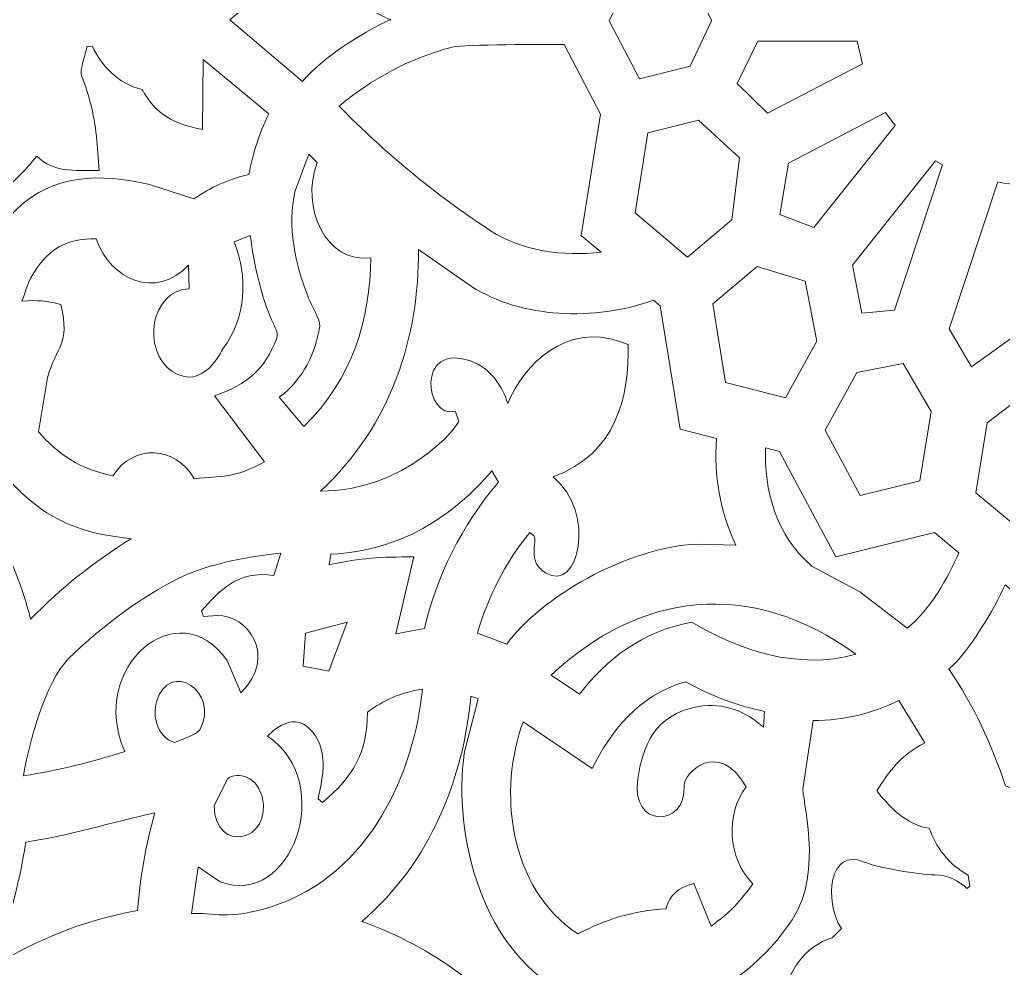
# Model space of a CAD drawing. Header units: millimetres. Extents: x -14.9 to 15.1, y 6.5 to 76.5.
# Drawn here: x -8.8 to -0.04, y 33.02 to 41.46 of the extents above; entities that cross this region are included whole.
import ezdxf

# ---------------------------------------------------------------- set-up
doc = ezdxf.new("R2010")
doc.units = ezdxf.units.MM
doc.header["$MEASUREMENT"] = 0
doc.layers.add('Layer 1', color=7, linetype='Continuous')

msp = doc.modelspace()

# ---------------------------------------------------------------- linework, layer by layer
at = {"layer": 'Layer 1', "color": 250, "lineweight": 9}
for points, knots in [([(-14.9024, 6.4618), (-14.9024, 6.4618), (15.0977, 6.4618), (15.0977, 6.4618), (15.0977, 6.4618), (15.0977, 6.4618), (15.0977, 76.4618), (15.0977, 76.4618), (15.0977, 76.4618), (15.0977, 76.4618), (-14.9024, 76.4618), (-14.9024, 76.4618), (-14.9024, 76.4618), (-14.9024, 76.4618), (-14.9024, 6.4618), (-14.9024, 6.4618)], [0, 0, 0, 0, 0.2, 0.2, 0.2, 0.2, 0.4, 0.4, 0.4, 0.4, 0.6, 0.6, 0.6, 0.6, 1, 1, 1, 1]), ([(-5.5062, 41.463), (-5.5062, 41.463), (-5.4968, 41.4651), (-5.4968, 41.4651), (-5.4968, 41.4651), (-5.4968, 41.4651), (-5.5039, 41.4618), (-5.5039, 41.4618), (-5.5039, 41.4618), (-5.5039, 41.4618), (-5.4968, 41.4585), (-5.4968, 41.4585), (-5.4968, 41.4585), (-5.4968, 41.4585), (-5.5062, 41.4606), (-5.5062, 41.4606), (-5.5062, 41.4606), (-5.7771, 41.3315), (-6.1058, 41.122), (-6.2845, 40.9124), (-6.2845, 40.9124), (-6.2845, 40.9124), (-6.9323, 41.4618), (-6.9323, 41.4618), (-6.9323, 41.4618), (-6.9323, 41.4618), (-6.9329, 41.4616), (-6.9329, 41.4616), (-6.9329, 41.4616), (-6.9329, 41.4616), (-6.9326, 41.4618), (-6.9326, 41.4618), (-6.9326, 41.4618), (-6.9326, 41.4618), (-6.9329, 41.4621), (-6.9329, 41.4621), (-6.9329, 41.4621), (-6.9329, 41.4621), (-6.9323, 41.4618), (-6.9323, 41.4618), (-6.9323, 41.4618), (-6.9323, 41.4618), (-6.2845, 42.0112), (-6.2845, 42.0112), (-6.2845, 42.0112), (-6.1058, 41.8017), (-5.7771, 41.5922), (-5.5062, 41.463)], [0, 0, 0, 0, 0.076923, 0.076923, 0.076923, 0.076923, 0.153846, 0.153846, 0.153846, 0.153846, 0.230769, 0.230769, 0.230769, 0.230769, 0.307692, 0.307692, 0.307692, 0.307692, 0.384615, 0.384615, 0.384615, 0.384615, 0.461538, 0.461538, 0.461538, 0.461538, 0.538462, 0.538462, 0.538462, 0.538462, 0.615385, 0.615385, 0.615385, 0.615385, 0.692308, 0.692308, 0.692308, 0.692308, 0.769231, 0.769231, 0.769231, 0.769231, 0.846154, 0.846154, 0.846154, 0.846154, 1, 1, 1, 1]), ([(-3.5526, 41.4531), (-3.5526, 41.4531), (-3.5532, 41.4536), (-3.5532, 41.4536), (-3.5532, 41.4536), (-3.5532, 41.4536), (-3.5526, 41.4529), (-3.5526, 41.4529), (-3.5526, 41.4529), (-3.5526, 41.4529), (-3.5532, 41.4524), (-3.5532, 41.4524), (-3.5532, 41.4524), (-3.5532, 41.4524), (-3.5526, 41.4526), (-3.5526, 41.4526), (-3.5526, 41.4526), (-3.5526, 41.4526), (-3.2835, 40.9355), (-3.2835, 40.9355), (-3.2835, 40.9355), (-3.2835, 40.9355), (-2.8334, 41.0479), (-2.8334, 41.0479), (-2.8334, 41.0479), (-2.8334, 41.0479), (-2.6432, 41.4526), (-2.6432, 41.4526), (-2.6432, 41.4526), (-2.6432, 41.4526), (-2.6426, 41.4524), (-2.6426, 41.4524), (-2.6426, 41.4524), (-2.6426, 41.4524), (-2.6429, 41.4529), (-2.6429, 41.4529), (-2.6429, 41.4529), (-2.6429, 41.4529), (-2.6426, 41.4536), (-2.6426, 41.4536), (-2.6426, 41.4536), (-2.6426, 41.4536), (-2.6432, 41.4531), (-2.6432, 41.4531), (-2.6432, 41.4531), (-2.6432, 41.4531), (-2.8334, 41.8578), (-2.8334, 41.8578), (-2.8334, 41.8578), (-2.8334, 41.8578), (-3.2835, 41.9704), (-3.2835, 41.9704), (-3.2835, 41.9704), (-3.2835, 41.9704), (-3.5526, 41.4531), (-3.5526, 41.4531)], [0, 0, 0, 0, 0.066667, 0.066667, 0.066667, 0.066667, 0.133333, 0.133333, 0.133333, 0.133333, 0.2, 0.2, 0.2, 0.2, 0.266667, 0.266667, 0.266667, 0.266667, 0.333333, 0.333333, 0.333333, 0.333333, 0.4, 0.4, 0.4, 0.4, 0.466667, 0.466667, 0.466667, 0.466667, 0.533333, 0.533333, 0.533333, 0.533333, 0.6, 0.6, 0.6, 0.6, 0.666667, 0.666667, 0.666667, 0.666667, 0.733333, 0.733333, 0.733333, 0.733333, 0.8, 0.8, 0.8, 0.8, 0.866667, 0.866667, 0.866667, 0.866667, 1, 1, 1, 1]), ([(-1.3451, 41.2707), (-1.3451, 41.2707), (-2.2304, 41.2707), (-2.2304, 41.2707), (-2.2304, 41.2707), (-2.2304, 41.2707), (-2.4143, 40.8945), (-2.4143, 40.8945), (-2.4143, 40.8945), (-2.4143, 40.8945), (-2.1429, 40.6305), (-2.1429, 40.6305), (-2.1429, 40.6305), (-2.1429, 40.6305), (-1.2994, 41.0694), (-1.2994, 41.0694), (-1.2994, 41.0694), (-1.2994, 41.0694), (-1.3451, 41.2707), (-1.3451, 41.2707)], [0, 0, 0, 0, 0.166667, 0.166667, 0.166667, 0.166667, 0.333333, 0.333333, 0.333333, 0.333333, 0.5, 0.5, 0.5, 0.5, 0.666667, 0.666667, 0.666667, 0.666667, 1, 1, 1, 1]), ([(-8.7052, 36.1256), (-8.4338, 36.4018), (-8.155, 36.6264), (-7.8107, 36.8406), (-7.8107, 36.8406), (-8.2634, 36.889), (-8.54, 37.0014), (-8.8432, 37.3047), (-8.8432, 37.3047), (-9.071, 37.5322), (-9.0736, 37.6528), (-9.242, 37.8694), (-9.242, 37.8694), (-9.3771, 38.0434), (-9.7902, 38.601), (-9.9795, 38.6965), (-9.9795, 38.6965), (-10.1118, 38.7627), (-10.2472, 38.7629), (-10.3832, 38.7047), (-10.3832, 38.7047), (-10.3183, 38.1758), (-11.0464, 38.1843), (-10.8889, 38.8812), (-10.8889, 38.8812), (-10.8026, 39.2628), (-10.4606, 39.4085), (-10.0171, 39.2883), (-10.0171, 39.2883), (-9.6462, 39.1874), (-9.4976, 38.9769), (-9.2956, 38.7363), (-9.2956, 38.7363), (-9.2477, 39.0689), (-9.096, 39.523), (-8.8223, 39.7816), (-8.8223, 39.7816), (-8.5021, 40.0842), (-8.0959, 40.0972), (-7.6472, 39.9956), (-7.6472, 39.9956), (-7.6472, 39.9956), (-7.2525, 39.8657), (-7.2525, 39.8657), (-7.2525, 39.8657), (-7.0976, 39.9718), (-6.9564, 40.0378), (-6.7619, 40.0833), (-6.7619, 40.0833), (-6.7209, 40.2864), (-6.6761, 40.4321), (-6.5846, 40.6232), (-6.5846, 40.6232), (-6.5846, 40.6232), (-7.1693, 41.1078), (-7.1693, 41.1078), (-7.1693, 41.1078), (-7.1693, 41.1078), (-7.1736, 40.4828), (-7.1736, 40.4828), (-7.1736, 40.4828), (-7.4346, 40.5386), (-7.5835, 40.6091), (-7.7126, 40.8401), (-7.7126, 40.8401), (-7.9307, 40.8924), (-8.0767, 41.056), (-8.1553, 41.2228), (-8.1553, 41.2228), (-8.1553, 41.2228), (-8.2009, 41.2247), (-8.2009, 41.2247), (-8.2009, 41.2247), (-8.2904, 40.8929), (-8.2637, 41.0666), (-8.1745, 40.726), (-8.1745, 40.726), (-8.1177, 40.5087), (-8.1091, 40.3392), (-8.0959, 40.1177), (-8.0959, 40.1177), (-8.3303, 40.1222), (-8.5024, 40.1007), (-8.651, 40.2475), (-8.651, 40.2475), (-8.748, 40.1226), (-8.8535, 40.0137), (-8.9927, 39.9183), (-8.9927, 39.9183), (-9.0512, 39.8785), (-9.046, 39.7488), (-9.2098, 39.6208), (-9.2098, 39.6208), (-9.4221, 39.4552), (-9.6803, 39.5221), (-9.8275, 39.7146), (-9.8275, 39.7146), (-10.2988, 39.7894), (-10.8519, 40.0887), (-11.2034, 40.3583), (-11.2034, 40.3583), (-11.3867, 40.1884), (-11.5032, 40.0486), (-11.6374, 39.8506), (-11.6374, 39.8506), (-11.4191, 39.8389), (-11.3282, 39.7908), (-11.1692, 39.6897), (-11.1692, 39.6897), (-11.4002, 39.3206), (-11.7536, 38.8784), (-12.2717, 38.7615), (-12.2717, 38.7615), (-12.2717, 38.7615), (-12.3793, 38.4806), (-12.3793, 38.4806), (-12.3793, 38.4806), (-12.0981, 38.2567), (-11.7734, 38.0924), (-11.3792, 38.0516), (-11.3792, 38.0516), (-11.2722, 38.0594), (-11.0456, 38.1959), (-10.6273, 38.1339), (-10.6273, 38.1339), (-10.3008, 38.4773), (-9.8071, 38.2237), (-9.7822, 37.674), (-9.7822, 37.674), (-9.1748, 37.3177), (-8.8507, 36.7103), (-8.7052, 36.1256)], [0, 0, 0, 0, 0.029412, 0.029412, 0.029412, 0.029412, 0.058824, 0.058824, 0.058824, 0.058824, 0.088235, 0.088235, 0.088235, 0.088235, 0.117647, 0.117647, 0.117647, 0.117647, 0.147059, 0.147059, 0.147059, 0.147059, 0.176471, 0.176471, 0.176471, 0.176471, 0.205882, 0.205882, 0.205882, 0.205882, 0.235294, 0.235294, 0.235294, 0.235294, 0.264706, 0.264706, 0.264706, 0.264706, 0.294118, 0.294118, 0.294118, 0.294118, 0.323529, 0.323529, 0.323529, 0.323529, 0.352941, 0.352941, 0.352941, 0.352941, 0.382353, 0.382353, 0.382353, 0.382353, 0.411765, 0.411765, 0.411765, 0.411765, 0.441176, 0.441176, 0.441176, 0.441176, 0.470588, 0.470588, 0.470588, 0.470588, 0.5, 0.5, 0.5, 0.5, 0.529412, 0.529412, 0.529412, 0.529412, 0.558824, 0.558824, 0.558824, 0.558824, 0.588235, 0.588235, 0.588235, 0.588235, 0.617647, 0.617647, 0.617647, 0.617647, 0.647059, 0.647059, 0.647059, 0.647059, 0.676471, 0.676471, 0.676471, 0.676471, 0.705882, 0.705882, 0.705882, 0.705882, 0.735294, 0.735294, 0.735294, 0.735294, 0.764706, 0.764706, 0.764706, 0.764706, 0.794118, 0.794118, 0.794118, 0.794118, 0.823529, 0.823529, 0.823529, 0.823529, 0.852941, 0.852941, 0.852941, 0.852941, 0.882353, 0.882353, 0.882353, 0.882353, 0.911765, 0.911765, 0.911765, 0.911765, 0.941176, 0.941176, 0.941176, 0.941176, 1, 1, 1, 1]), ([(-5.9581, 40.6913), (-5.5559, 40.2834), (-5.1106, 39.9089), (-4.6095, 39.5824), (-4.6095, 39.5824), (-4.3375, 39.4052), (-3.9637, 39.35), (-3.6257, 39.3918), (-3.6257, 39.3918), (-3.6257, 39.3918), (-3.8019, 39.5407), (-3.8019, 39.5407), (-3.8019, 39.5407), (-3.8019, 39.5407), (-3.6301, 40.6197), (-3.6301, 40.6197), (-3.6301, 40.6197), (-3.6301, 40.6197), (-3.9534, 41.2414), (-3.9534, 41.2414), (-3.9534, 41.2414), (-4.1083, 41.2412), (-4.853, 41.2424), (-4.9485, 41.2179), (-4.9485, 41.2179), (-5.3324, 41.1198), (-5.6795, 40.9268), (-5.9581, 40.6913)], [0, 0, 0, 0, 0.125, 0.125, 0.125, 0.125, 0.25, 0.25, 0.25, 0.25, 0.375, 0.375, 0.375, 0.375, 0.5, 0.5, 0.5, 0.5, 0.625, 0.625, 0.625, 0.625, 0.75, 0.75, 0.75, 0.75, 1, 1, 1, 1]), ([(-2.8563, 39.3474), (-2.8563, 39.3474), (-2.4613, 39.6805), (-2.4613, 39.6805), (-2.4613, 39.6805), (-2.4613, 39.6805), (-2.393, 40.232), (-2.393, 40.232), (-2.393, 40.232), (-2.393, 40.232), (-2.7571, 40.5664), (-2.7571, 40.5664), (-2.7571, 40.5664), (-2.7571, 40.5664), (-3.2098, 40.4531), (-3.2098, 40.4531), (-3.2098, 40.4531), (-3.2098, 40.4531), (-3.3231, 39.7422), (-3.3231, 39.7422), (-3.3231, 39.7422), (-3.3231, 39.7422), (-2.8563, 39.3474), (-2.8563, 39.3474)], [0, 0, 0, 0, 0.142857, 0.142857, 0.142857, 0.142857, 0.285714, 0.285714, 0.285714, 0.285714, 0.428571, 0.428571, 0.428571, 0.428571, 0.571429, 0.571429, 0.571429, 0.571429, 0.714286, 0.714286, 0.714286, 0.714286, 1, 1, 1, 1]), ([(-1.0932, 40.6343), (-1.0932, 40.6343), (-1.9567, 40.1848), (-1.9567, 40.1848), (-1.9567, 40.1848), (-1.9567, 40.1848), (-2.0339, 39.7267), (-2.0339, 39.7267), (-2.0339, 39.7267), (-2.0339, 39.7267), (-1.7312, 39.6107), (-1.7312, 39.6107), (-1.7312, 39.6107), (-1.7312, 39.6107), (-1.0074, 40.52), (-1.0074, 40.52), (-1.0074, 40.52), (-1.0074, 40.52), (-1.0932, 40.6343), (-1.0932, 40.6343)], [0, 0, 0, 0, 0.166667, 0.166667, 0.166667, 0.166667, 0.333333, 0.333333, 0.333333, 0.333333, 0.5, 0.5, 0.5, 0.5, 0.666667, 0.666667, 0.666667, 0.666667, 1, 1, 1, 1]), ([(-6.2731, 37.8393), (-6.2731, 37.8393), (-6.4914, 38.1011), (-6.4914, 38.1011), (-6.4914, 38.1011), (-6.2742, 38.2609), (-6.1661, 38.5004), (-6.1311, 38.7337), (-6.1311, 38.7337), (-6.1233, 38.7844), (-6.2082, 38.9244), (-6.2312, 38.9831), (-6.2312, 38.9831), (-6.3488, 39.2862), (-6.4254, 39.6237), (-6.3499, 39.9393), (-6.3499, 39.9393), (-6.3499, 39.9393), (-6.2275, 40.2645), (-6.2275, 40.2645), (-6.2275, 40.2645), (-6.2275, 40.2645), (-6.1546, 40.1898), (-6.1546, 40.1898), (-6.1546, 40.1898), (-6.3063, 39.7882), (-6.074, 39.2892), (-5.6764, 39.3418), (-5.6764, 39.3418), (-5.6795, 38.8054), (-5.8413, 38.2548), (-6.2731, 37.8393)], [0, 0, 0, 0, 0.111111, 0.111111, 0.111111, 0.111111, 0.222222, 0.222222, 0.222222, 0.222222, 0.333333, 0.333333, 0.333333, 0.333333, 0.444444, 0.444444, 0.444444, 0.444444, 0.555556, 0.555556, 0.555556, 0.555556, 0.666667, 0.666667, 0.666667, 0.666667, 0.777778, 0.777778, 0.777778, 0.777778, 1, 1, 1, 1]), ([(-0.6477, 40.2058), (-0.6477, 40.2058), (-1.3875, 39.2765), (-1.3875, 39.2765), (-1.3875, 39.2765), (-1.3875, 39.2765), (-1.3049, 38.8499), (-1.3049, 38.8499), (-1.3049, 38.8499), (-1.3049, 38.8499), (-1.0126, 38.8758), (-1.0126, 38.8758), (-1.0126, 38.8758), (-1.0126, 38.8758), (-0.586, 40.1698), (-0.586, 40.1698), (-0.586, 40.1698), (-0.586, 40.1698), (-0.6477, 40.2058), (-0.6477, 40.2058)], [0, 0, 0, 0, 0.166667, 0.166667, 0.166667, 0.166667, 0.333333, 0.333333, 0.333333, 0.333333, 0.5, 0.5, 0.5, 0.5, 0.666667, 0.666667, 0.666667, 0.666667, 1, 1, 1, 1]), ([(0.0977, 38.6762), (0.0977, 38.6762), (0.524, 38.3707), (0.524, 38.3707), (0.524, 38.3707), (0.524, 38.3707), (0.7213, 38.7092), (0.7213, 38.7092), (0.7213, 38.7092), (0.7213, 38.7092), (0.2901, 40.0168), (0.2901, 40.0168), (0.2901, 40.0168), (0.1309, 39.9878), (0.0644, 39.9878), (-0.0948, 40.0168), (-0.0948, 40.0168), (-0.0948, 40.0168), (-0.526, 38.7092), (-0.526, 38.7092), (-0.526, 38.7092), (-0.526, 38.7092), (-0.3286, 38.3707), (-0.3286, 38.3707), (-0.3286, 38.3707), (-0.3286, 38.3707), (0.0977, 38.6762), (0.0977, 38.6762)], [0, 0, 0, 0, 0.125, 0.125, 0.125, 0.125, 0.25, 0.25, 0.25, 0.25, 0.375, 0.375, 0.375, 0.375, 0.5, 0.5, 0.5, 0.5, 0.625, 0.625, 0.625, 0.625, 0.75, 0.75, 0.75, 0.75, 1, 1, 1, 1]), ([(-8.6358, 37.7924), (-8.4628, 37.5951), (-8.2634, 37.4556), (-7.9731, 37.4018), (-7.9731, 37.4018), (-7.7849, 37.6868), (-7.4194, 37.6691), (-7.2479, 37.3752), (-7.2479, 37.3752), (-6.9992, 37.4025), (-6.9079, 37.3716), (-6.6219, 37.5248), (-6.6219, 37.5248), (-6.6219, 37.5248), (-7.0674, 38.1129), (-7.0674, 38.1129), (-7.0674, 38.1129), (-6.7685, 38.2192), (-6.6216, 38.3483), (-6.5143, 38.6251), (-6.5143, 38.6251), (-6.4934, 38.6788), (-6.5499, 38.7568), (-6.5703, 38.8105), (-6.5703, 38.8105), (-6.6644, 39.0559), (-6.716, 39.2836), (-6.7493, 39.5393), (-6.7493, 39.5393), (-6.7493, 39.5393), (-6.8939, 39.4837), (-6.8939, 39.4837), (-6.8939, 39.4837), (-6.7674, 39.1846), (-6.786, 38.8044), (-6.9931, 38.532), (-6.9931, 38.532), (-7.0063, 38.515), (-7.1681, 38.1497), (-7.4435, 38.3304), (-7.4435, 38.3304), (-7.7227, 38.5138), (-7.6346, 39.0601), (-7.2923, 39.0656), (-7.2923, 39.0656), (-7.2923, 39.0656), (-7.2981, 39.276), (-7.2981, 39.276), (-7.2981, 39.276), (-7.5927, 38.9699), (-7.9923, 39.1389), (-8.1231, 39.5117), (-8.1231, 39.5117), (-8.363, 39.5089), (-8.5044, 39.449), (-8.6433, 39.2583), (-8.6433, 39.2583), (-8.7494, 39.1127), (-8.7385, 39.0564), (-8.7821, 38.9555), (-8.7821, 38.9555), (-8.6476, 38.9685), (-8.5658, 38.9567), (-8.4364, 38.9272), (-8.4364, 38.9272), (-8.3495, 38.5574), (-8.476, 38.5687), (-8.5538, 38.2743), (-8.5538, 38.2743), (-8.5538, 38.2743), (-8.6358, 37.7924), (-8.6358, 37.7924)], [0, 0, 0, 0, 0.052632, 0.052632, 0.052632, 0.052632, 0.105263, 0.105263, 0.105263, 0.105263, 0.157895, 0.157895, 0.157895, 0.157895, 0.210526, 0.210526, 0.210526, 0.210526, 0.263158, 0.263158, 0.263158, 0.263158, 0.315789, 0.315789, 0.315789, 0.315789, 0.368421, 0.368421, 0.368421, 0.368421, 0.421053, 0.421053, 0.421053, 0.421053, 0.473684, 0.473684, 0.473684, 0.473684, 0.526316, 0.526316, 0.526316, 0.526316, 0.578947, 0.578947, 0.578947, 0.578947, 0.631579, 0.631579, 0.631579, 0.631579, 0.684211, 0.684211, 0.684211, 0.684211, 0.736842, 0.736842, 0.736842, 0.736842, 0.789474, 0.789474, 0.789474, 0.789474, 0.842105, 0.842105, 0.842105, 0.842105, 0.894737, 0.894737, 0.894737, 0.894737, 1, 1, 1, 1]), ([(-4.4666, 35.9017), (-4.1654, 36.3155), (-3.4092, 36.7624), (-2.7677, 36.7923), (-2.7677, 36.7923), (-2.7677, 36.7923), (-2.4263, 36.7836), (-2.4263, 36.7836), (-2.4263, 36.7836), (-2.572, 37.0982), (-2.6211, 37.398), (-2.5976, 37.7332), (-2.5976, 37.7332), (-2.5976, 37.7332), (-2.9223, 37.8157), (-2.9223, 37.8157), (-2.9223, 37.8157), (-2.9223, 37.8157), (-3.0993, 38.9133), (-3.0993, 38.9133), (-3.0993, 38.9133), (-3.0993, 38.9133), (-3.159, 38.9637), (-3.159, 38.9637), (-3.159, 38.9637), (-3.6846, 38.7749), (-4.3406, 38.8039), (-4.779, 39.0865), (-4.779, 39.0865), (-4.779, 39.0865), (-5.2529, 39.4165), (-5.2529, 39.4165), (-5.2529, 39.4165), (-5.2449, 38.643), (-5.4885, 37.8551), (-6.1236, 37.2654), (-6.1236, 37.2654), (-5.374, 37.2599), (-4.8912, 37.8404), (-4.8935, 37.8909), (-4.8935, 37.8909), (-4.8935, 37.8909), (-4.9239, 37.9757), (-4.9239, 37.9757), (-4.9239, 37.9757), (-5.1958, 37.9012), (-5.2773, 38.5935), (-4.7885, 38.424), (-4.7885, 38.424), (-4.606, 38.3608), (-4.505, 38.1952), (-4.4574, 38.046), (-4.4574, 38.046), (-4.3045, 38.4047), (-3.9373, 38.7603), (-3.4579, 38.5958), (-3.4579, 38.5958), (-3.4579, 38.5958), (-3.3862, 38.5704), (-3.3862, 38.5704), (-3.3862, 38.5704), (-3.3713, 38.1155), (-3.4901, 37.5937), (-4.0532, 37.3926), (-4.0532, 37.3926), (-3.6645, 37.0697), (-3.824, 36.3525), (-4.1209, 36.5361), (-4.1209, 36.5361), (-4.2884, 36.6398), (-4.1895, 36.8157), (-4.225, 36.8652), (-4.225, 36.8652), (-4.225, 36.8652), (-4.2595, 36.896), (-4.2595, 36.896), (-4.2595, 36.896), (-4.4933, 36.6094), (-4.6258, 36.3346), (-4.7271, 36.0004), (-4.7271, 36.0004), (-4.7271, 36.0004), (-4.4666, 35.9017), (-4.4666, 35.9017)], [0, 0, 0, 0, 0.045455, 0.045455, 0.045455, 0.045455, 0.090909, 0.090909, 0.090909, 0.090909, 0.136364, 0.136364, 0.136364, 0.136364, 0.181818, 0.181818, 0.181818, 0.181818, 0.227273, 0.227273, 0.227273, 0.227273, 0.272727, 0.272727, 0.272727, 0.272727, 0.318182, 0.318182, 0.318182, 0.318182, 0.363636, 0.363636, 0.363636, 0.363636, 0.409091, 0.409091, 0.409091, 0.409091, 0.454545, 0.454545, 0.454545, 0.454545, 0.5, 0.5, 0.5, 0.5, 0.545455, 0.545455, 0.545455, 0.545455, 0.590909, 0.590909, 0.590909, 0.590909, 0.636364, 0.636364, 0.636364, 0.636364, 0.681818, 0.681818, 0.681818, 0.681818, 0.727273, 0.727273, 0.727273, 0.727273, 0.772727, 0.772727, 0.772727, 0.772727, 0.818182, 0.818182, 0.818182, 0.818182, 0.863636, 0.863636, 0.863636, 0.863636, 0.909091, 0.909091, 0.909091, 0.909091, 1, 1, 1, 1]), ([(-2.5195, 38.2324), (-2.5195, 38.2324), (-1.9854, 38.0964), (-1.9854, 38.0964), (-1.9854, 38.0964), (-1.9854, 38.0964), (-1.7062, 38.5998), (-1.7062, 38.5998), (-1.7062, 38.5998), (-1.7062, 38.5998), (-1.8098, 39.1346), (-1.8098, 39.1346), (-1.8098, 39.1346), (-1.8098, 39.1346), (-2.2358, 39.2647), (-2.2358, 39.2647), (-2.2358, 39.2647), (-2.2358, 39.2647), (-2.6323, 38.931), (-2.6323, 38.931), (-2.6323, 38.931), (-2.6323, 38.931), (-2.5195, 38.2324), (-2.5195, 38.2324)], [0, 0, 0, 0, 0.142857, 0.142857, 0.142857, 0.142857, 0.285714, 0.285714, 0.285714, 0.285714, 0.428571, 0.428571, 0.428571, 0.428571, 0.571429, 0.571429, 0.571429, 0.571429, 0.714286, 0.714286, 0.714286, 0.714286, 1, 1, 1, 1]), ([(-1.3181, 37.2248), (-1.3181, 37.2248), (-0.7871, 37.3549), (-0.7871, 37.3549), (-0.7871, 37.3549), (-0.7871, 37.3549), (-0.6867, 37.9734), (-0.6867, 37.9734), (-0.6867, 37.9734), (-0.6867, 37.9734), (-0.9351, 38.4), (-0.9351, 38.4), (-0.9351, 38.4), (-0.9351, 38.4), (-1.3474, 38.3196), (-1.3474, 38.3196), (-1.3474, 38.3196), (-1.3474, 38.3196), (-1.6311, 37.8084), (-1.6311, 37.8084), (-1.6311, 37.8084), (-1.6311, 37.8084), (-1.3181, 37.2248), (-1.3181, 37.2248)], [0, 0, 0, 0, 0.142857, 0.142857, 0.142857, 0.142857, 0.285714, 0.285714, 0.285714, 0.285714, 0.428571, 0.428571, 0.428571, 0.428571, 0.571429, 0.571429, 0.571429, 0.571429, 0.714286, 0.714286, 0.714286, 0.714286, 1, 1, 1, 1]), ([(0.0977, 38.0896), (0.0977, 38.0896), (0.0977, 38.0896), (0.0977, 38.0896), (0.0977, 38.0896), (0.0977, 38.0896), (0.0977, 38.0896), (0.0977, 38.0896), (0.0977, 38.0896), (0.0977, 38.0896), (0.0977, 38.0896), (0.0977, 38.0896), (0.0977, 38.0896), (0.0977, 38.0896), (0.0977, 38.0896), (0.0977, 38.0896), (0.0977, 38.0896), (0.0977, 38.0896), (0.3837, 37.8711), (0.3837, 37.8711), (0.3837, 37.8711), (0.3837, 37.8711), (0.4841, 37.25), (0.4841, 37.25), (0.4841, 37.25), (0.4841, 37.25), (0.0977, 36.9281), (0.0977, 36.9281), (0.0977, 36.9281), (0.0977, 36.9281), (0.0977, 36.9281), (0.0977, 36.9281), (0.0977, 36.9281), (0.0977, 36.9281), (-0.2888, 37.25), (-0.2888, 37.25), (-0.2888, 37.25), (-0.2888, 37.25), (-0.1884, 37.8711), (-0.1884, 37.8711), (-0.1884, 37.8711), (-0.1884, 37.8711), (0.0977, 38.0896), (0.0977, 38.0896)], [0, 0, 0, 0, 0.083333, 0.083333, 0.083333, 0.083333, 0.166667, 0.166667, 0.166667, 0.166667, 0.25, 0.25, 0.25, 0.25, 0.333333, 0.333333, 0.333333, 0.333333, 0.416667, 0.416667, 0.416667, 0.416667, 0.5, 0.5, 0.5, 0.5, 0.583333, 0.583333, 0.583333, 0.583333, 0.666667, 0.666667, 0.666667, 0.666667, 0.75, 0.75, 0.75, 0.75, 0.833333, 0.833333, 0.833333, 0.833333, 1, 1, 1, 1]), ([(-0.901, 36.0447), (-0.6933, 36.2045), (-0.5358, 36.4972), (-0.4405, 36.7164), (-0.4405, 36.7164), (-0.4405, 36.7164), (-0.6566, 36.8965), (-0.6566, 36.8965), (-0.6566, 36.8965), (-0.6566, 36.8965), (-1.5361, 36.6808), (-1.5361, 36.6808), (-1.5361, 36.6808), (-1.5361, 36.6808), (-2.0387, 37.6187), (-2.0387, 37.6187), (-2.0387, 37.6187), (-2.0387, 37.6187), (-2.1621, 37.65), (-2.1621, 37.65), (-2.1621, 37.65), (-2.175, 37.2844), (-2.0709, 36.8663), (-1.7496, 36.596), (-1.7496, 36.596), (-1.7496, 36.596), (-1.321, 36.3686), (-1.321, 36.3686), (-1.321, 36.3686), (-1.321, 36.3686), (-0.901, 36.0447), (-0.901, 36.0447)], [0, 0, 0, 0, 0.111111, 0.111111, 0.111111, 0.111111, 0.222222, 0.222222, 0.222222, 0.222222, 0.333333, 0.333333, 0.333333, 0.333333, 0.444444, 0.444444, 0.444444, 0.444444, 0.555556, 0.555556, 0.555556, 0.555556, 0.666667, 0.666667, 0.666667, 0.666667, 0.777778, 0.777778, 0.777778, 0.777778, 1, 1, 1, 1]), ([(-5.454, 35.9945), (-5.454, 35.9945), (-5.1976, 36.0424), (-5.1976, 36.0424), (-5.1976, 36.0424), (-5.0966, 36.4937), (-4.8639, 36.967), (-4.5406, 37.3441), (-4.5406, 37.3441), (-4.5406, 37.3441), (-4.5974, 37.4447), (-4.5974, 37.4447), (-4.5974, 37.4447), (-4.9425, 37.0431), (-5.413, 36.7289), (-6.0318, 36.703), (-6.0318, 36.703), (-6.0318, 36.703), (-6.0476, 36.6087), (-6.0476, 36.6087), (-6.0476, 36.6087), (-5.7567, 36.6712), (-5.5912, 36.6785), (-5.2942, 36.6794), (-5.2942, 36.6794), (-5.2942, 36.6794), (-5.454, 35.9945), (-5.454, 35.9945)], [0, 0, 0, 0, 0.125, 0.125, 0.125, 0.125, 0.25, 0.25, 0.25, 0.25, 0.375, 0.375, 0.375, 0.375, 0.5, 0.5, 0.5, 0.5, 0.625, 0.625, 0.625, 0.625, 0.75, 0.75, 0.75, 0.75, 1, 1, 1, 1]), ([(-8.7689, 34.7305), (-8.4482, 34.7795), (-8.1711, 34.8491), (-7.8675, 34.9471), (-7.8675, 34.9471), (-8.2012, 35.7006), (-7.3893, 36.3787), (-6.9547, 35.7569), (-6.9547, 35.7569), (-6.9547, 35.7569), (-6.8333, 35.468), (-6.8333, 35.468), (-6.8333, 35.468), (-6.4997, 35.7972), (-6.7794, 36.1687), (-7.0425, 36.156), (-7.0425, 36.156), (-7.0425, 36.156), (-7.1664, 36.1475), (-7.1664, 36.1475), (-7.1664, 36.1475), (-7.1664, 36.1475), (-7.1845, 36.1974), (-7.1845, 36.1974), (-7.1845, 36.1974), (-7.0296, 36.3721), (-6.862, 36.5616), (-6.5387, 36.5144), (-6.5387, 36.5144), (-6.5387, 36.5144), (-6.4785, 36.7127), (-6.4785, 36.7127), (-6.4785, 36.7127), (-6.8044, 36.6785), (-7.1733, 36.6078), (-7.4493, 36.4574), (-7.4493, 36.4574), (-7.7935, 36.27), (-8.1025, 36.0327), (-8.3673, 35.773), (-8.3673, 35.773), (-8.5715, 35.5726), (-8.7247, 35.0048), (-8.7689, 34.7305)], [0, 0, 0, 0, 0.083333, 0.083333, 0.083333, 0.083333, 0.166667, 0.166667, 0.166667, 0.166667, 0.25, 0.25, 0.25, 0.25, 0.333333, 0.333333, 0.333333, 0.333333, 0.416667, 0.416667, 0.416667, 0.416667, 0.5, 0.5, 0.5, 0.5, 0.583333, 0.583333, 0.583333, 0.583333, 0.666667, 0.666667, 0.666667, 0.666667, 0.75, 0.75, 0.75, 0.75, 0.833333, 0.833333, 0.833333, 0.833333, 1, 1, 1, 1]), ([(-4.0718, 35.6266), (-4.0718, 35.6266), (-3.8168, 35.4581), (-3.8168, 35.4581), (-3.8168, 35.4581), (-3.5758, 35.7699), (-3.2646, 36.0129), (-2.8185, 36.0982), (-2.8185, 36.0982), (-2.4085, 35.8481), (-1.8663, 35.6676), (-1.3585, 35.8121), (-1.3585, 35.8121), (-2.3035, 36.4998), (-3.2872, 36.3598), (-4.0718, 35.6266)], [0, 0, 0, 0, 0.2, 0.2, 0.2, 0.2, 0.4, 0.4, 0.4, 0.4, 0.6, 0.6, 0.6, 0.6, 1, 1, 1, 1]), ([(0.0977, 34.5936), (0.0977, 34.5936), (0.2216, 34.6405), (0.2216, 34.6405), (0.2216, 34.6405), (0.3452, 35.0147), (0.4961, 35.3414), (0.7239, 35.681), (0.7239, 35.681), (0.5429, 35.8347), (0.3188, 36.2194), (0.2239, 36.4303), (0.2239, 36.4303), (0.2239, 36.4303), (0.0977, 36.3252), (0.0977, 36.3252), (0.0977, 36.3252), (0.0977, 36.3252), (-0.0286, 36.4303), (-0.0286, 36.4303), (-0.0286, 36.4303), (-0.1235, 36.2194), (-0.3476, 35.8347), (-0.5286, 35.681), (-0.5286, 35.681), (-0.3008, 35.3414), (-0.1499, 35.0147), (-0.0263, 34.6405), (-0.0263, 34.6405), (-0.0263, 34.6405), (0.0977, 34.5936), (0.0977, 34.5936)], [0, 0, 0, 0, 0.111111, 0.111111, 0.111111, 0.111111, 0.222222, 0.222222, 0.222222, 0.222222, 0.333333, 0.333333, 0.333333, 0.333333, 0.444444, 0.444444, 0.444444, 0.444444, 0.555556, 0.555556, 0.555556, 0.555556, 0.666667, 0.666667, 0.666667, 0.666667, 0.777778, 0.777778, 0.777778, 0.777778, 1, 1, 1, 1]), ([(-6.2777, 35.7046), (-6.2777, 35.7046), (-6.051, 35.6617), (-6.051, 35.6617), (-6.051, 35.6617), (-6.051, 35.6617), (-5.8875, 36.0982), (-5.8875, 36.0982), (-5.8875, 36.0982), (-5.8875, 36.0982), (-6.2576, 36.0009), (-6.2576, 36.0009), (-6.2576, 36.0009), (-6.2576, 36.0009), (-6.2777, 35.7046), (-6.2777, 35.7046)], [0, 0, 0, 0, 0.2, 0.2, 0.2, 0.2, 0.4, 0.4, 0.4, 0.4, 0.6, 0.6, 0.6, 0.6, 1, 1, 1, 1]), ([(-7.4246, 35.0268), (-7.3715, 35.0494), (-7.2215, 35.0987), (-7.1991, 35.1394), (-7.1991, 35.1394), (-7.0118, 35.4793), (-7.4742, 35.7725), (-7.5847, 35.3886), (-7.5847, 35.3886), (-7.6205, 35.2641), (-7.5807, 35.0732), (-7.4246, 35.0268)], [0, 0, 0, 0, 0.25, 0.25, 0.25, 0.25, 0.5, 0.5, 0.5, 0.5, 1, 1, 1, 1]), ([(-3.8329, 33.322), (-3.5804, 33.454), (-3.3469, 33.528), (-3.0468, 33.5459), (-3.0468, 33.5459), (-3.0167, 33.6694), (-2.9384, 33.738), (-2.7998, 33.771), (-2.7998, 33.771), (-2.7998, 33.771), (-2.6458, 33.3916), (-2.6458, 33.3916), (-2.6458, 33.3916), (-2.4854, 33.5054), (-2.3795, 33.6195), (-2.2743, 33.7694), (-2.2743, 33.7694), (-2.5043, 33.9956), (-2.5158, 34.3942), (-2.3348, 34.631), (-2.3348, 34.631), (-2.5847, 35.0685), (-2.8916, 34.7517), (-2.8862, 34.6402), (-2.8862, 34.6402), (-2.8672, 34.2678), (-3.3678, 34.2577), (-3.2993, 34.7043), (-3.2993, 34.7043), (-3.2554, 34.9895), (-3.1541, 35.2759), (-2.7617, 35.3461), (-2.7617, 35.3461), (-2.5313, 35.3871), (-2.3311, 35.2995), (-2.1793, 35.1618), (-2.1793, 35.1618), (-2.1793, 35.1618), (-2.1701, 35.3013), (-2.1701, 35.3013), (-2.1701, 35.3013), (-2.4381, 35.3617), (-2.6443, 35.4416), (-2.8753, 35.5679), (-2.8753, 35.5679), (-3.3082, 35.4383), (-3.5368, 35.1236), (-3.7049, 34.796), (-3.7049, 34.796), (-3.7049, 34.796), (-4.3188, 35.2115), (-4.3188, 35.2115), (-4.3188, 35.2115), (-4.5449, 34.6082), (-4.4543, 33.7335), (-3.8329, 33.322)], [0, 0, 0, 0, 0.066667, 0.066667, 0.066667, 0.066667, 0.133333, 0.133333, 0.133333, 0.133333, 0.2, 0.2, 0.2, 0.2, 0.266667, 0.266667, 0.266667, 0.266667, 0.333333, 0.333333, 0.333333, 0.333333, 0.4, 0.4, 0.4, 0.4, 0.466667, 0.466667, 0.466667, 0.466667, 0.533333, 0.533333, 0.533333, 0.533333, 0.6, 0.6, 0.6, 0.6, 0.666667, 0.666667, 0.666667, 0.666667, 0.733333, 0.733333, 0.733333, 0.733333, 0.8, 0.8, 0.8, 0.8, 0.866667, 0.866667, 0.866667, 0.866667, 1, 1, 1, 1]), ([(-7.272, 33.5049), (-7.0889, 33.5122), (-6.9306, 33.4455), (-6.5648, 33.5629), (-6.5648, 33.5629), (-5.6669, 33.8509), (-5.2882, 34.7807), (-5.2168, 35.5019), (-5.2168, 35.5019), (-5.4081, 35.4743), (-5.563, 35.4008), (-5.7068, 35.2969), (-5.7068, 35.2969), (-5.7076, 34.9344), (-5.8278, 34.7324), (-6.105, 34.4915), (-6.105, 34.4915), (-6.105, 34.4915), (-6.1463, 34.5255), (-6.1463, 34.5255), (-6.1463, 34.5255), (-6.1027, 34.7093), (-6.0433, 34.9787), (-6.2275, 35.1543), (-6.2275, 35.1543), (-6.3551, 35.2761), (-6.5046, 35.1781), (-6.5947, 35.0829), (-6.5947, 35.0829), (-5.9784, 34.6619), (-6.3855, 33.5457), (-7.0181, 33.7873), (-7.0181, 33.7873), (-7.0181, 33.7873), (-7.214, 33.92), (-7.214, 33.92), (-7.214, 33.92), (-7.214, 33.92), (-7.272, 33.5049), (-7.272, 33.5049)], [0, 0, 0, 0, 0.090909, 0.090909, 0.090909, 0.090909, 0.181818, 0.181818, 0.181818, 0.181818, 0.272727, 0.272727, 0.272727, 0.272727, 0.363636, 0.363636, 0.363636, 0.363636, 0.454545, 0.454545, 0.454545, 0.454545, 0.545455, 0.545455, 0.545455, 0.545455, 0.636364, 0.636364, 0.636364, 0.636364, 0.727273, 0.727273, 0.727273, 0.727273, 0.818182, 0.818182, 0.818182, 0.818182, 1, 1, 1, 1]), ([(-1.218, 30.9861), (-1.218, 30.9861), (-1.2191, 30.9835), (-1.2191, 30.9835), (-1.2191, 30.9835), (-1.2191, 30.9835), (-1.1976, 31.0054), (-1.1976, 31.0054), (-1.1976, 31.0054), (-1.3947, 31.2963), (-1.673, 31.8141), (-1.7513, 32.1278), (-1.7513, 32.1278), (-2.1928, 32.3531), (-2.0519, 33.1511), (-1.5674, 33.2869), (-1.5674, 33.2869), (-1.5674, 33.2869), (-1.4865, 33.3692), (-1.4865, 33.3692), (-1.4865, 33.3692), (-1.6471, 33.6169), (-1.5918, 34.0939), (-1.288, 33.9643), (-1.288, 33.9643), (-1.156, 33.9079), (-0.8034, 33.8509), (-0.6534, 33.8483), (-0.6534, 33.8483), (-0.5355, 33.8462), (-0.4448, 33.7955), (-0.368, 33.7272), (-0.368, 33.7272), (-0.368, 33.7272), (-0.3418, 33.7484), (-0.3418, 33.7484), (-0.3418, 33.7484), (-0.3418, 33.7484), (-0.3562, 33.8464), (-0.3562, 33.8464), (-0.3562, 33.8464), (-0.528, 33.932), (-0.6531, 34.1078), (-0.7036, 34.2629), (-0.7036, 34.2629), (-0.9116, 34.2874), (-1.0711, 34.4705), (-1.1709, 34.5964), (-1.1709, 34.5964), (-1.0588, 34.7729), (-0.9595, 34.9148), (-0.7423, 35.0228), (-0.7423, 35.0228), (-0.7423, 35.0228), (-0.9753, 35.4015), (-0.9753, 35.4015), (-0.9753, 35.4015), (-1.2151, 35.2839), (-1.459, 35.2231), (-1.7381, 35.2226), (-1.7381, 35.2226), (-1.7381, 35.2226), (-1.8279, 34.6325), (-1.8279, 34.6325), (-1.8279, 34.6325), (-1.8471, 34.5384), (-1.636, 33.8818), (-1.9248, 33.4486), (-1.9248, 33.4486), (-2.1495, 33.112), (-2.4711, 32.8233), (-2.9217, 32.6953), (-2.9217, 32.6953), (-2.5824, 32.3512), (-2.3566, 32.0481), (-2.3816, 31.5725), (-2.3816, 31.5725), (-2.395, 31.3144), (-2.5451, 30.9595), (-2.9166, 30.9345), (-2.9166, 30.9345), (-3.4258, 30.9001), (-3.4209, 31.5275), (-3.159, 31.6974), (-3.159, 31.6974), (-3.159, 31.6974), (-3.0405, 31.7728), (-3.0405, 31.7728), (-3.0405, 31.7728), (-3.0282, 31.6788), (-3.0267, 31.5824), (-2.9791, 31.495), (-2.9791, 31.495), (-2.904, 31.4975), (-2.8365, 31.5041), (-2.838, 31.6201), (-2.838, 31.6201), (-2.8423, 31.9225), (-3.0956, 32.1582), (-3.3288, 32.372), (-3.3288, 32.372), (-3.4915, 32.5209), (-3.6734, 32.6776), (-3.8891, 32.7726), (-3.8891, 32.7726), (-4.6941, 33.1276), (-4.9457, 34.2158), (-4.8438, 34.9318), (-4.8438, 34.9318), (-4.8438, 34.9318), (-4.7213, 35.4161), (-4.7213, 35.4161), (-4.7213, 35.4161), (-4.7213, 35.4161), (-4.785, 35.4385), (-4.785, 35.4385), (-4.785, 35.4385), (-4.8507, 34.7237), (-5.1379, 33.9581), (-5.7575, 33.4333), (-5.7575, 33.4333), (-5.1035, 33.2016), (-4.6163, 32.8087), (-4.2124, 32.3328), (-4.2124, 32.3328), (-4.0067, 32.3291), (-3.8837, 32.2968), (-3.698, 32.2312), (-3.698, 32.2312), (-3.659, 31.8688), (-3.4763, 32.0938), (-3.4358, 31.8266), (-3.4358, 31.8266), (-3.4203, 31.7238), (-3.4619, 31.5767), (-3.6306, 31.5713), (-3.6306, 31.5713), (-3.6306, 31.5713), (-3.7362, 31.5579), (-3.7362, 31.5579), (-3.7362, 31.5579), (-3.7348, 30.943), (-3.5951, 30.3457), (-3.2471, 29.798), (-3.2471, 29.798), (-2.7364, 29.8701), (-2.3222, 30.0488), (-1.9274, 30.3207), (-1.9274, 30.3207), (-2.033, 30.4186), (-2.146, 30.4772), (-2.3084, 30.4791), (-2.3084, 30.4791), (-2.1317, 30.7068), (-1.8517, 30.7763), (-1.6033, 30.5791), (-1.6033, 30.5791), (-1.6033, 30.5791), (-1.218, 30.9861), (-1.218, 30.9861)], [0, 0, 0, 0, 0.02439, 0.02439, 0.02439, 0.02439, 0.04878, 0.04878, 0.04878, 0.04878, 0.073171, 0.073171, 0.073171, 0.073171, 0.097561, 0.097561, 0.097561, 0.097561, 0.121951, 0.121951, 0.121951, 0.121951, 0.146341, 0.146341, 0.146341, 0.146341, 0.170732, 0.170732, 0.170732, 0.170732, 0.195122, 0.195122, 0.195122, 0.195122, 0.219512, 0.219512, 0.219512, 0.219512, 0.243902, 0.243902, 0.243902, 0.243902, 0.268293, 0.268293, 0.268293, 0.268293, 0.292683, 0.292683, 0.292683, 0.292683, 0.317073, 0.317073, 0.317073, 0.317073, 0.341463, 0.341463, 0.341463, 0.341463, 0.365854, 0.365854, 0.365854, 0.365854, 0.390244, 0.390244, 0.390244, 0.390244, 0.414634, 0.414634, 0.414634, 0.414634, 0.439024, 0.439024, 0.439024, 0.439024, 0.463415, 0.463415, 0.463415, 0.463415, 0.487805, 0.487805, 0.487805, 0.487805, 0.512195, 0.512195, 0.512195, 0.512195, 0.536585, 0.536585, 0.536585, 0.536585, 0.560976, 0.560976, 0.560976, 0.560976, 0.585366, 0.585366, 0.585366, 0.585366, 0.609756, 0.609756, 0.609756, 0.609756, 0.634146, 0.634146, 0.634146, 0.634146, 0.658537, 0.658537, 0.658537, 0.658537, 0.682927, 0.682927, 0.682927, 0.682927, 0.707317, 0.707317, 0.707317, 0.707317, 0.731707, 0.731707, 0.731707, 0.731707, 0.756098, 0.756098, 0.756098, 0.756098, 0.780488, 0.780488, 0.780488, 0.780488, 0.804878, 0.804878, 0.804878, 0.804878, 0.829268, 0.829268, 0.829268, 0.829268, 0.853659, 0.853659, 0.853659, 0.853659, 0.878049, 0.878049, 0.878049, 0.878049, 0.902439, 0.902439, 0.902439, 0.902439, 0.926829, 0.926829, 0.926829, 0.926829, 0.95122, 0.95122, 0.95122, 0.95122, 1, 1, 1, 1]), ([(-7.0714, 34.4651), (-7.0649, 34.0234), (-6.5419, 34.1502), (-6.6451, 34.5445), (-6.6451, 34.5445), (-6.7019, 34.7614), (-6.9019, 34.7531), (-6.9487, 34.7055), (-6.9487, 34.7055), (-6.9487, 34.7055), (-7.0714, 34.4651), (-7.0714, 34.4651)], [0, 0, 0, 0, 0.25, 0.25, 0.25, 0.25, 0.5, 0.5, 0.5, 0.5, 1, 1, 1, 1]), ([(-9.069, 33.0163), (-8.6633, 33.2655), (-8.2502, 33.4382), (-7.7525, 33.5318), (-7.7525, 33.5318), (-7.7264, 33.8507), (-7.6848, 34.0873), (-7.5984, 34.4005), (-7.5984, 34.4005), (-7.9685, 34.318), (-8.3994, 34.1901), (-8.7485, 34.1394), (-8.7485, 34.1394), (-8.8128, 33.7317), (-8.904, 33.404), (-9.069, 33.0163)], [0, 0, 0, 0, 0.2, 0.2, 0.2, 0.2, 0.4, 0.4, 0.4, 0.4, 0.6, 0.6, 0.6, 0.6, 1, 1, 1, 1])]:
    msp.add_open_spline(points, degree=3, knots=knots, dxfattribs=at)

doc.saveas('drawing.dxf')
